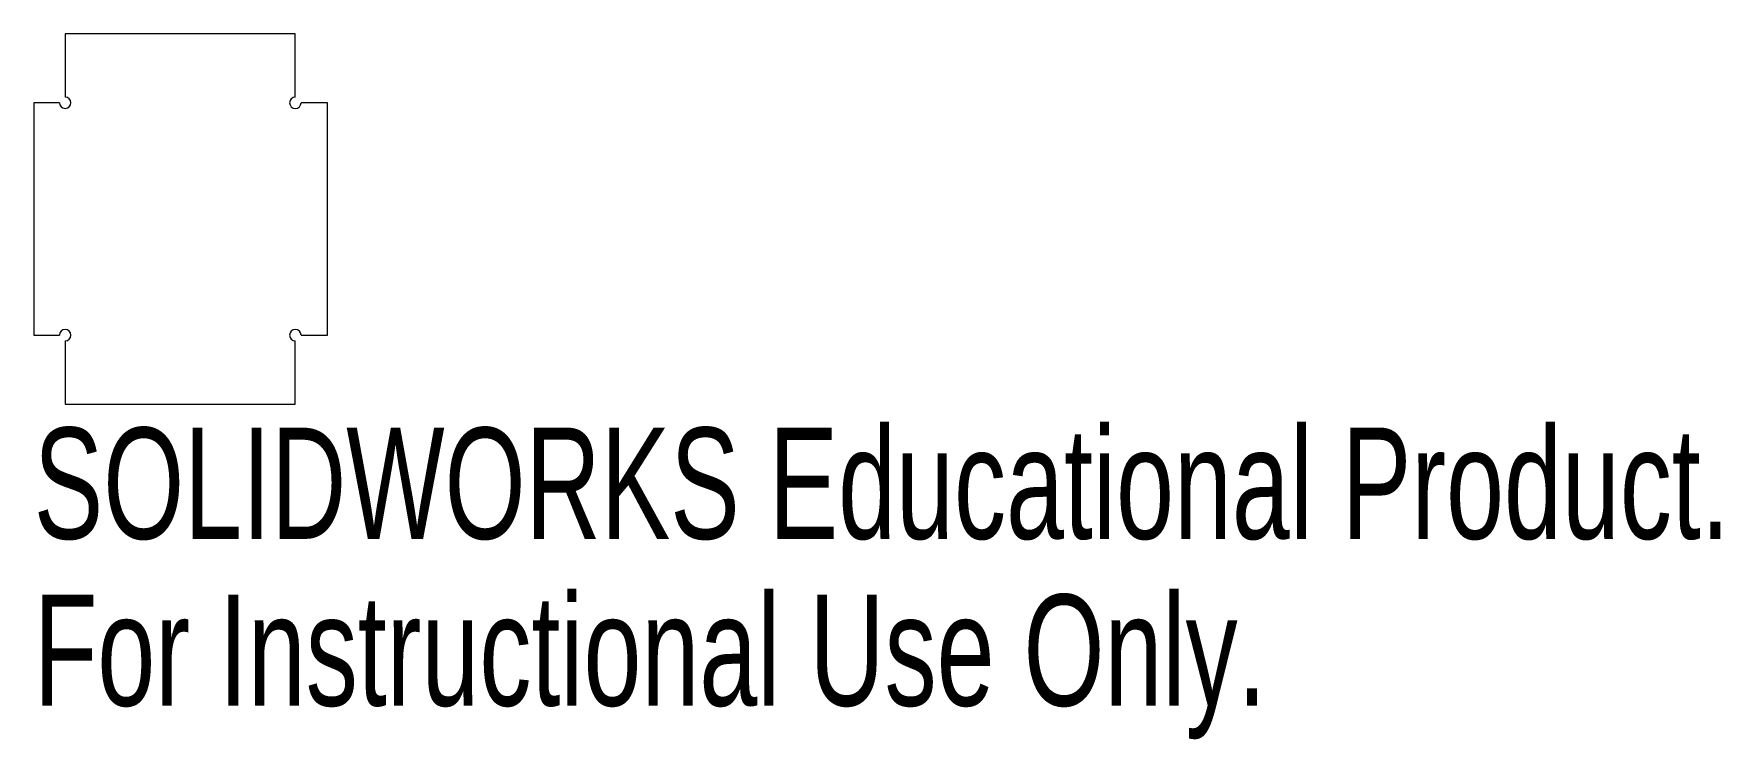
# Model space of a CAD drawing. Header units: millimetres. Extents: x -11.4 to 61.9, y -22.3 to 8.3.
import ezdxf

# ---------------------------------------------------------------- set-up
doc = ezdxf.new("R2010")
doc.units = ezdxf.units.MM
doc.styles.add('SLDTEXTSTYLE0', font='TXT', dxfattribs={"width": 0.7})

msp = doc.modelspace()

# ---------------------------------------------------------------- linework, layer by layer
at = {"color": 7, "linetype": 'Continuous', "lineweight": 15}
for p, q in [((0, 8.332), (-10, 8.332)), ((-10, 8.332), (-10, 5.577)), ((0, 5.582), (0, 8.332)), ((-10.245, 5.332), (-11.365, 5.332)), ((-11.365, 5.332), (-11.365, -4.768)), ((1.4, 5.332), (0.25, 5.332)), ((1.4, -4.768), (1.4, 5.332)), ((-11.365, -4.768), (-10.25, -4.768)), ((-10, -5.018), (-10, -7.768)), ((0, -7.768), (0, -5.018)), ((0.25, -4.768), (1.4, -4.768)), ((-10, -7.768), (0, -7.768))]:
    msp.add_line(p, q, dxfattribs=at)
for centre, radius, start, end in [((-10, 5.332), 0.245, 180, 90), ((0, 5.332), 0.25, 90, 0), ((-10, -4.768), 0.25, 270, 180), ((0, -4.768), 0.25, 0, 270)]:
    msp.add_arc(centre, radius, start, end, dxfattribs=at)

# ---------------------------------------------------------------- texts
at = {"color": 7, "linetype": 'Continuous', "char_height": 4.83362, "attachment_point": 1, "style": 'SLDTEXTSTYLE0'}
for s, insert in [('SOLIDWORKS Educational Product.', (-11.365, -8.787)), ('For Instructional Use Only.', (-11.365, -16.038))]:
    msp.add_mtext(s, dxfattribs=dict(at, insert=insert))

doc.saveas('drawing.dxf')
